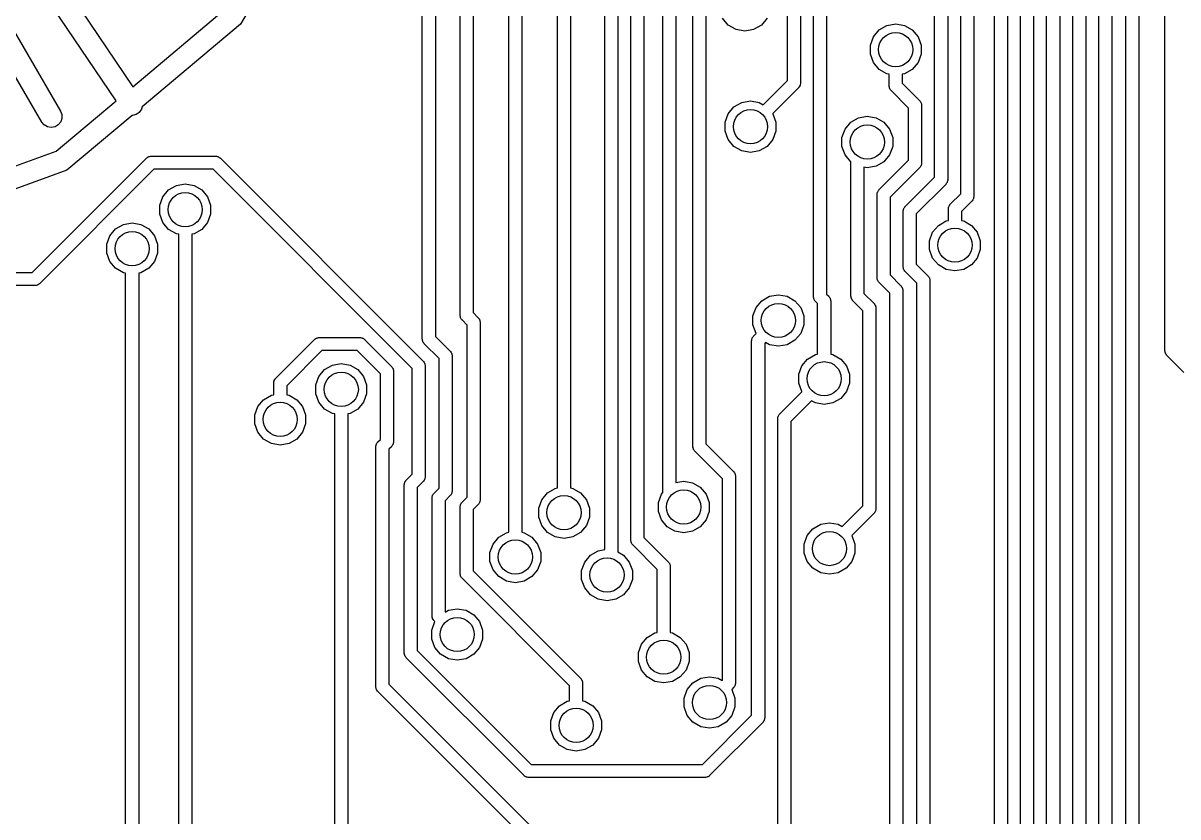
# Model space of a CAD drawing. Extents: x 0 to 100, y -163 to 0.
# Drawn here: x 40.5 to 54, y -76.66 to -67.39 of the extents above; entities that cross this region are included whole.
import ezdxf

# ---------------------------------------------------------------- set-up
doc = ezdxf.new("R2010")
doc.units = 0
doc.header["$MEASUREMENT"] = 0
doc.layers.add('BLACK', color=7, linetype='CONTINUOUS')

msp = doc.modelspace()

# ---------------------------------------------------------------- linework, layer by layer
at = {"layer": 'Black'}
for p, q in [((51.1574, -69.1868), (51.1574, -55.2512)), ((51.3098, -55.2828), (51.3098, -69.2184)), ((51.4625, -69.3824), (51.4625, -55.3777)), ((51.6149, -55.4093), (51.6149, -69.4139)), ((51.8564, -77.4293), (51.8564, -55.4154)), ((52.0088, -55.447), (52.0088, -77.4609)), ((48.3317, -72.3364), (48.3317, -55.883)), ((52.1615, -77.5558), (52.1615, -55.7951)), ((52.3139, -55.8267), (52.3139, -77.5874)), ((48.4841, -55.9146), (48.4841, -72.3048)), ((52.4666, -78.0299), (52.4666, -56.0287)), ((52.619, -56.0603), (52.619, -78.0615)), ((52.7717, -78.4795), (52.7717, -56.1552)), ((52.9241, -56.1868), (52.9241, -78.5111)), ((53.0768, -78.6115), (53.0768, -56.2817)), ((53.2292, -56.3133), (53.2292, -78.6431)), ((53.3918, -79.3025), (53.3918, -56.7147)), ((53.5442, -56.7529), (53.5442, -79.3341)), ((47.9806, -72.8702), (47.9806, -56.9476)), ((48.133, -56.9159), (48.133, -72.7564)), ((46.7488, -72.8192), (46.7488, -57.0106)), ((46.9012, -56.979), (46.9012, -72.8192)), ((47.453, -57.0992), (47.453, -73.566)), ((47.6058, -73.4301), (47.6058, -57.0043)), ((47.7582, -56.9727), (47.7582, -73.3985)), ((47.3006, -73.5393), (47.3006, -57.1308)), ((53.8495, -71.2175), (53.8495, -58.3273)), ((45.6097, -70.8028), (45.6097, -59.3639)), ((45.7621, -59.3323), (45.7621, -70.7712)), ((45.168, -71.0797), (45.168, -59.4954)), ((45.3204, -59.4638), (45.3204, -71.0481)), ((46.1793, -73.3368), (46.1793, -60.4087)), ((46.3317, -60.4087), (46.3317, -73.3368)), ((49.7406, -70.5851), (49.7406, -60.7973)), ((49.893, -60.7657), (49.893, -70.5535)), ((49.4355, -68.0595), (49.4355, -63.8248)), ((49.5879, -63.7932), (49.5879, -68.0911)), ((39.7217, -66.3308), (40.9397, -68.4159)), ((40.7203, -68.5441), (39.5243, -66.4964)), ((40.6753, -66.489), (41.7834, -68.1326)), ((41.5877, -68.2968), (40.4647, -66.631)), ((43.4562, -66.6861), (43.0426, -67.4025)), ((41.7834, -68.1326), (42.848, -67.2393)), ((48.7444, -67.4107), (48.6772, -67.3306)), ((49.1988, -67.3306), (49.1316, -67.4107)), ((43.0426, -67.4025), (41.8921, -68.3679)), ((48.835, -67.463), (48.7444, -67.4107)), ((48.938, -67.4811), (48.835, -67.463)), ((49.041, -67.463), (48.938, -67.4811)), ((49.1316, -67.4107), (49.041, -67.463)), ((50.4413, -67.5479), (50.5085, -67.4678)), ((50.5085, -67.4678), (50.5991, -67.4155)), ((50.5991, -67.4155), (50.7021, -67.3973)), ((50.7021, -67.3973), (50.8051, -67.4155)), ((50.8051, -67.4155), (50.8956, -67.4678)), ((50.8956, -67.4678), (50.9629, -67.5479)), ((50.4055, -67.6462), (50.4413, -67.5479)), ((50.9629, -67.5479), (50.9986, -67.6462)), ((50.4055, -67.7508), (50.4055, -67.6462)), ((50.4413, -67.849), (50.4055, -67.7508)), ((50.9986, -67.7508), (50.9629, -67.849)), ((50.9986, -67.6462), (50.9986, -67.7508)), ((50.5085, -67.9292), (50.4413, -67.849)), ((50.9629, -67.849), (50.8956, -67.9292)), ((50.5991, -67.9814), (50.5085, -67.9292)), ((50.6259, -67.9862), (50.5991, -67.9814)), ((50.6259, -68.1227), (50.6259, -67.9862)), ((50.8051, -67.9814), (50.7783, -67.9862)), ((50.7783, -67.9862), (50.7783, -68.0912)), ((50.8956, -67.9292), (50.8051, -67.9814)), ((49.1532, -68.3419), (49.4355, -68.0595)), ((49.5656, -68.145), (49.2641, -68.4465)), ((49.5675, -68.1422), (49.5656, -68.145)), ((49.5701, -68.1401), (49.5675, -68.1422)), ((49.5751, -68.1315), (49.5701, -68.1401)), ((49.5808, -68.1233), (49.5751, -68.1315)), ((49.5816, -68.1201), (49.5808, -68.1233)), ((49.5833, -68.1172), (49.5816, -68.1201)), ((49.585, -68.1074), (49.5833, -68.1172)), ((49.5876, -68.0977), (49.585, -68.1074)), ((49.5879, -68.0911), (49.5873, -68.0944)), ((49.5873, -68.0944), (49.5876, -68.0977)), ((50.6264, -68.126), (50.6259, -68.1227)), ((50.6262, -68.1294), (50.6264, -68.126)), ((50.6287, -68.139), (50.6262, -68.1294)), ((50.6305, -68.1488), (50.6287, -68.139)), ((50.6321, -68.1517), (50.6305, -68.1488)), ((50.633, -68.1549), (50.6321, -68.1517)), ((50.6387, -68.1631), (50.633, -68.1549)), ((50.6437, -68.1717), (50.6387, -68.1631)), ((50.6463, -68.1739), (50.6437, -68.1717)), ((50.6482, -68.1766), (50.6463, -68.1739)), ((50.7783, -68.0912), (50.9824, -68.2953)), ((40.8865, -68.8852), (41.5877, -68.2968)), ((48.9014, -68.3154), (49.0044, -68.2973)), ((49.0044, -68.2973), (49.1074, -68.3154)), ((50.8523, -68.3807), (50.6482, -68.1766)), ((50.9824, -68.2953), (50.9843, -68.298)), ((50.9843, -68.298), (50.9869, -68.3002)), ((50.9869, -68.3002), (50.9918, -68.3088)), ((50.9918, -68.3088), (50.9976, -68.317)), ((40.9397, -68.4159), (40.955, -68.4573)), ((41.8582, -68.4314), (41.8216, -68.456)), ((41.8841, -68.3957), (41.8582, -68.4314)), ((41.8921, -68.3679), (41.8841, -68.3957)), ((48.7436, -68.4478), (48.8108, -68.3677)), ((48.8108, -68.3677), (48.9014, -68.3154)), ((49.1074, -68.3154), (49.1532, -68.3419)), ((50.8523, -68.9914), (50.8523, -68.3807)), ((50.9976, -68.317), (50.9984, -68.3202)), ((50.9984, -68.3202), (51.0001, -68.3231)), ((51.0001, -68.3231), (51.0018, -68.3329)), ((51.0018, -68.3329), (51.0044, -68.3425)), ((51.0044, -68.3425), (51.0041, -68.3459)), ((51.0041, -68.3459), (51.0047, -68.3492)), ((51.0047, -68.3492), (51.0047, -69.023)), ((40.7489, -68.5777), (40.7203, -68.5441)), ((40.7872, -68.5996), (40.7489, -68.5777)), ((40.9121, -68.5769), (40.874, -68.5991)), ((40.9403, -68.5429), (40.9121, -68.5769)), ((40.9552, -68.5014), (40.9403, -68.5429)), ((40.955, -68.4573), (40.9552, -68.5014)), ((41.7749, -68.4663), (41.0135, -69.1052)), ((41.7788, -68.4667), (41.7749, -68.4663)), ((41.8216, -68.456), (41.7788, -68.4667)), ((48.7078, -68.5461), (48.7436, -68.4478)), ((48.7078, -68.6507), (48.7078, -68.5461)), ((49.2641, -68.4465), (49.2652, -68.4478)), ((49.2652, -68.4478), (49.301, -68.5461)), ((49.301, -68.5461), (49.301, -68.6507)), ((50.1094, -68.6273), (50.1766, -68.5472)), ((50.1766, -68.5472), (50.2672, -68.4949)), ((50.2672, -68.4949), (50.3702, -68.4767)), ((50.3702, -68.4767), (50.4732, -68.4949)), ((50.4732, -68.4949), (50.5638, -68.5472)), ((50.5638, -68.5472), (50.631, -68.6273)), ((40.8306, -68.607), (40.7872, -68.5996)), ((40.874, -68.5991), (40.8306, -68.607)), ((48.7436, -68.749), (48.7078, -68.6507)), ((49.301, -68.6507), (49.2652, -68.749)), ((50.0736, -68.7256), (50.1094, -68.6273)), ((50.631, -68.6273), (50.6668, -68.7256)), ((48.8108, -68.8291), (48.7436, -68.749)), ((48.9014, -68.8814), (48.8108, -68.8291)), ((49.198, -68.8291), (49.1074, -68.8814)), ((49.2652, -68.749), (49.198, -68.8291)), ((50.0736, -68.8302), (50.0736, -68.7256)), ((50.1094, -68.9285), (50.0736, -68.8302)), ((50.6668, -68.8302), (50.631, -68.9285)), ((50.6668, -68.7256), (50.6668, -68.8302)), ((39.8958, -69.2458), (40.8865, -68.8852)), ((40.6059, -70.3028), (41.9423, -68.9664)), ((41.9423, -68.9664), (41.9451, -68.9645)), ((41.9451, -68.9645), (41.9472, -68.9619)), ((41.9472, -68.9619), (41.9558, -68.957)), ((41.9558, -68.957), (41.964, -68.9512)), ((41.964, -68.9512), (41.9672, -68.9504)), ((41.9672, -68.9504), (41.9701, -68.9487)), ((41.9701, -68.9487), (41.9799, -68.947)), ((41.9799, -68.947), (41.9896, -68.9444)), ((41.9896, -68.9444), (41.9929, -68.9447)), ((41.9929, -68.9447), (41.9962, -68.9441)), ((41.9962, -68.9441), (42.7533, -68.9441)), ((42.7533, -68.9441), (42.7566, -68.9447)), ((42.7566, -68.9447), (42.7599, -68.9444)), ((42.7599, -68.9444), (42.7696, -68.947)), ((42.7696, -68.947), (42.7794, -68.9487)), ((42.7794, -68.9487), (42.7823, -68.9504)), ((42.7823, -68.9504), (42.7855, -68.9512)), ((42.7855, -68.9512), (42.7937, -68.957)), ((42.7937, -68.957), (42.8023, -68.9619)), ((42.8023, -68.9619), (42.8044, -68.9645)), ((42.8044, -68.9645), (42.8072, -68.9664)), ((42.8072, -68.9664), (45.179, -71.3382)), ((49.0044, -68.8995), (48.9014, -68.8814)), ((49.1074, -68.8814), (49.0044, -68.8995)), ((50.1766, -69.0086), (50.1094, -68.9285)), ((50.631, -68.9285), (50.5638, -69.0086)), ((41.0135, -69.1052), (39.9355, -69.4975)), ((42.0278, -69.0965), (40.6914, -70.4329)), ((42.7217, -69.0965), (42.0278, -69.0965)), ((45.0489, -71.4237), (42.7217, -69.0965)), ((50.1788, -69.0098), (50.1766, -69.0086)), ((50.1788, -70.5786), (50.1788, -69.0098)), ((50.3702, -69.079), (50.3312, -69.0722)), ((50.3312, -69.0722), (50.3312, -70.547)), ((50.4732, -69.0609), (50.3702, -69.079)), ((50.5638, -69.0086), (50.4732, -69.0609)), ((50.5063, -69.3374), (50.8523, -68.9914)), ((50.9824, -69.0769), (50.6364, -69.4229)), ((50.9843, -69.0741), (50.9824, -69.0769)), ((50.9869, -69.072), (50.9843, -69.0741)), ((50.9918, -69.0634), (50.9869, -69.072)), ((50.9976, -69.0552), (50.9918, -69.0634)), ((50.9984, -69.052), (50.9976, -69.0552)), ((51.0001, -69.0491), (50.9984, -69.052)), ((51.0018, -69.0393), (51.0001, -69.0491)), ((51.0044, -69.0296), (51.0018, -69.0393)), ((51.0047, -69.023), (51.0041, -69.0263)), ((51.0041, -69.0263), (51.0044, -69.0296)), ((50.8114, -69.5328), (51.1574, -69.1868)), ((51.3027, -69.2506), (51.2969, -69.2588)), ((51.3035, -69.2474), (51.3027, -69.2506)), ((51.3052, -69.2445), (51.3035, -69.2474)), ((51.3069, -69.2347), (51.3052, -69.2445)), ((51.3095, -69.225), (51.3069, -69.2347)), ((51.3098, -69.2184), (51.3092, -69.2217)), ((51.3092, -69.2217), (51.3095, -69.225)), ((42.1352, -69.4172), (42.2024, -69.3371)), ((42.2024, -69.3371), (42.293, -69.2848)), ((42.293, -69.2848), (42.396, -69.2667)), ((42.396, -69.2667), (42.499, -69.2848)), ((42.499, -69.2848), (42.5896, -69.3371)), ((42.5896, -69.3371), (42.6568, -69.4172)), ((50.484, -69.3913), (50.4846, -69.388)), ((50.4843, -69.3847), (50.4869, -69.375)), ((50.4846, -69.388), (50.4843, -69.3847)), ((50.4869, -69.375), (50.4886, -69.3652)), ((50.4886, -69.3652), (50.4903, -69.3623)), ((50.4903, -69.3623), (50.4911, -69.3591)), ((50.4911, -69.3591), (50.4969, -69.3509)), ((50.4969, -69.3509), (50.5018, -69.3423)), ((50.5018, -69.3423), (50.5044, -69.3402)), ((50.5044, -69.3402), (50.5063, -69.3374)), ((51.2875, -69.2723), (50.9415, -69.6183)), ((51.2894, -69.2695), (51.2875, -69.2723)), ((51.292, -69.2674), (51.2894, -69.2695)), ((51.2969, -69.2588), (51.292, -69.2674)), ((51.3403, -69.5046), (51.4625, -69.3824)), ((42.0994, -69.5155), (42.1352, -69.4172)), ((42.0994, -69.6201), (42.0994, -69.5155)), ((42.6568, -69.4172), (42.6926, -69.5155)), ((42.6926, -69.5155), (42.6926, -69.6201)), ((50.484, -70.3621), (50.484, -69.3913)), ((50.6364, -69.4229), (50.6364, -70.3305)), ((51.3251, -69.5262), (51.3309, -69.5181)), ((51.3309, -69.5181), (51.3358, -69.5095)), ((51.3358, -69.5095), (51.3384, -69.5073)), ((51.3384, -69.5073), (51.3403, -69.5046)), ((51.5926, -69.4678), (51.4704, -69.59)), ((51.5945, -69.4651), (51.5926, -69.4678)), ((51.5971, -69.4629), (51.5945, -69.4651)), ((51.602, -69.4543), (51.5971, -69.4629)), ((51.6078, -69.4462), (51.602, -69.4543)), ((51.6086, -69.4429), (51.6078, -69.4462)), ((51.6103, -69.44), (51.6086, -69.4429)), ((51.612, -69.4302), (51.6103, -69.44)), ((51.6146, -69.4206), (51.612, -69.4302)), ((51.6149, -69.4139), (51.6143, -69.4172)), ((51.6143, -69.4172), (51.6146, -69.4206)), ((42.1352, -69.7184), (42.0994, -69.6201)), ((42.6926, -69.6201), (42.6568, -69.7184)), ((50.7891, -69.5867), (50.7897, -69.5834)), ((50.7891, -70.2361), (50.7891, -69.5867)), ((50.7894, -69.5801), (50.792, -69.5704)), ((50.7897, -69.5834), (50.7894, -69.5801)), ((50.792, -69.5704), (50.7937, -69.5606)), ((50.7937, -69.5606), (50.7954, -69.5577)), ((50.7954, -69.5577), (50.7962, -69.5545)), ((50.7962, -69.5545), (50.802, -69.5463)), ((50.802, -69.5463), (50.8069, -69.5377)), ((50.8069, -69.5377), (50.8095, -69.5356)), ((50.8095, -69.5356), (50.8114, -69.5328)), ((50.9415, -69.6183), (50.9415, -70.2046)), ((51.318, -69.5584), (51.3186, -69.5551)), ((51.318, -69.695), (51.318, -69.5584)), ((51.3183, -69.5518), (51.3209, -69.5422)), ((51.3186, -69.5551), (51.3183, -69.5518)), ((51.3209, -69.5422), (51.3226, -69.5324)), ((51.3226, -69.5324), (51.3243, -69.5295)), ((51.3243, -69.5295), (51.3251, -69.5262)), ((51.4704, -69.59), (51.4704, -69.695)), ((41.5152, -69.872), (41.5824, -69.7919)), ((41.5824, -69.7919), (41.673, -69.7396)), ((41.673, -69.7396), (41.776, -69.7215)), ((41.776, -69.7215), (41.879, -69.7396)), ((41.879, -69.7396), (41.9696, -69.7919)), ((41.9696, -69.7919), (42.0368, -69.872)), ((42.2024, -69.7985), (42.1352, -69.7184)), ((42.6568, -69.7184), (42.5896, -69.7985)), ((51.1334, -69.8321), (51.2006, -69.752)), ((51.2006, -69.752), (51.2912, -69.6997)), ((51.2912, -69.6997), (51.318, -69.695)), ((51.4704, -69.695), (51.4972, -69.6997)), ((51.4972, -69.6997), (51.5878, -69.752)), ((51.5878, -69.752), (51.655, -69.8321)), ((41.4794, -69.9703), (41.5152, -69.872)), ((42.0368, -69.872), (42.0726, -69.9703)), ((42.293, -69.8508), (42.2024, -69.7985)), ((42.3198, -69.8555), (42.293, -69.8508)), ((42.3198, -78.4876), (42.3198, -69.8555)), ((42.499, -69.8508), (42.4722, -69.8555)), ((42.4722, -69.8555), (42.4722, -78.456)), ((42.5896, -69.7985), (42.499, -69.8508)), ((51.0976, -69.9304), (51.1334, -69.8321)), ((51.0976, -70.035), (51.0976, -69.9304)), ((51.655, -69.8321), (51.6908, -69.9304)), ((51.6908, -69.9304), (51.6908, -70.035)), ((41.4794, -70.0749), (41.4794, -69.9703)), ((42.0726, -69.9703), (42.0726, -70.0749)), ((51.1334, -70.1333), (51.0976, -70.035)), ((51.6908, -70.035), (51.655, -70.1333)), ((41.5152, -70.1732), (41.4794, -70.0749)), ((41.5824, -70.2533), (41.5152, -70.1732)), ((42.0368, -70.1732), (41.9696, -70.2533)), ((42.0726, -70.0749), (42.0368, -70.1732)), ((51.2006, -70.2134), (51.1334, -70.1333)), ((51.655, -70.1333), (51.5878, -70.2134)), ((32.9031, -70.3028), (40.6059, -70.3028)), ((41.673, -70.3056), (41.5824, -70.2533)), ((41.6998, -70.3103), (41.673, -70.3056)), ((41.6998, -78.7282), (41.6998, -70.3103)), ((41.879, -70.3056), (41.8522, -70.3103)), ((41.8522, -70.3103), (41.8522, -78.6966)), ((41.9696, -70.2533), (41.879, -70.3056)), ((50.6364, -70.3305), (50.762, -70.4561)), ((50.7897, -70.2394), (50.7891, -70.2361)), ((50.7894, -70.2428), (50.7897, -70.2394)), ((50.792, -70.2524), (50.7894, -70.2428)), ((50.7937, -70.2622), (50.792, -70.2524)), ((50.7954, -70.2651), (50.7937, -70.2622)), ((50.7962, -70.2683), (50.7954, -70.2651)), ((50.802, -70.2765), (50.7962, -70.2683)), ((50.8069, -70.2851), (50.802, -70.2765)), ((50.8095, -70.2873), (50.8069, -70.2851)), ((50.8114, -70.29), (50.8095, -70.2873)), ((50.9498, -70.4284), (50.8114, -70.29)), ((50.9415, -70.2046), (51.0799, -70.343)), ((51.2912, -70.2657), (51.2006, -70.2134)), ((51.3942, -70.2839), (51.2912, -70.2657)), ((51.4972, -70.2657), (51.3942, -70.2839)), ((51.5878, -70.2134), (51.4972, -70.2657)), ((40.6375, -70.4552), (32.9031, -70.4552)), ((40.6408, -70.4546), (40.6375, -70.4552)), ((40.6441, -70.4549), (40.6408, -70.4546)), ((40.6538, -70.4523), (40.6441, -70.4549)), ((40.6636, -70.4506), (40.6538, -70.4523)), ((40.6665, -70.4489), (40.6636, -70.4506)), ((40.6697, -70.4481), (40.6665, -70.4489)), ((40.6779, -70.4423), (40.6697, -70.4481)), ((40.6865, -70.4374), (40.6779, -70.4423)), ((40.6886, -70.4348), (40.6865, -70.4374)), ((40.6914, -70.4329), (40.6886, -70.4348)), ((50.4846, -70.3654), (50.484, -70.3621)), ((50.4843, -70.3688), (50.4846, -70.3654)), ((50.4869, -70.3784), (50.4843, -70.3688)), ((50.4886, -70.3882), (50.4869, -70.3784)), ((50.4903, -70.3911), (50.4886, -70.3882)), ((50.4911, -70.3943), (50.4903, -70.3911)), ((50.4969, -70.4025), (50.4911, -70.3943)), ((50.5018, -70.4111), (50.4969, -70.4025)), ((50.5044, -70.4132), (50.5018, -70.4111)), ((50.5063, -70.416), (50.5044, -70.4132)), ((50.6319, -70.5416), (50.5063, -70.416)), ((50.762, -70.4561), (50.7639, -70.4589)), ((50.7639, -70.4589), (50.7665, -70.461)), ((50.7665, -70.461), (50.7714, -70.4697)), ((50.7714, -70.4697), (50.7772, -70.4778)), ((50.9498, -77.9043), (50.9498, -70.4284)), ((51.0799, -70.343), (51.0818, -70.3457)), ((51.0818, -70.3457), (51.0844, -70.3479)), ((51.0844, -70.3479), (51.0893, -70.3565)), ((51.0893, -70.3565), (51.0951, -70.3646)), ((51.0951, -70.3646), (51.0959, -70.3679)), ((51.0959, -70.3679), (51.0976, -70.3708)), ((51.0976, -70.3708), (51.0993, -70.3806)), ((51.0993, -70.3806), (51.1019, -70.3902)), ((51.1019, -70.3902), (51.1016, -70.3935)), ((51.1016, -70.3935), (51.1022, -70.3968)), ((51.1022, -70.3968), (51.1022, -77.9359)), ((49.1366, -70.6316), (49.2272, -70.5793)), ((49.2272, -70.5793), (49.3302, -70.5612)), ((49.3302, -70.5612), (49.4332, -70.5793)), ((49.4332, -70.5793), (49.5238, -70.6316)), ((49.7412, -70.5884), (49.7406, -70.5851)), ((49.7409, -70.5917), (49.7412, -70.5884)), ((49.7435, -70.6014), (49.7409, -70.5917)), ((49.7452, -70.6112), (49.7435, -70.6014)), ((49.893, -70.5535), (49.9194, -70.5799)), ((49.9194, -70.5799), (49.9213, -70.5827)), ((49.9213, -70.5827), (49.9239, -70.5848)), ((49.9239, -70.5848), (49.9288, -70.5934)), ((49.9288, -70.5934), (49.9346, -70.6016)), ((49.9346, -70.6016), (49.9354, -70.6048)), ((49.9354, -70.6048), (49.9371, -70.6077)), ((50.1794, -70.5819), (50.1788, -70.5786)), ((50.1791, -70.5852), (50.1794, -70.5819)), ((50.1817, -70.5949), (50.1791, -70.5852)), ((50.1834, -70.6047), (50.1817, -70.5949)), ((50.1851, -70.6076), (50.1834, -70.6047)), ((50.3312, -70.547), (50.4484, -70.6642)), ((50.6319, -77.0832), (50.6319, -70.5416)), ((50.7772, -70.4778), (50.778, -70.481)), ((50.778, -70.481), (50.7797, -70.4839)), ((50.7797, -70.4839), (50.7814, -70.4938)), ((50.7814, -70.4938), (50.784, -70.5034)), ((50.784, -70.5034), (50.7837, -70.5067)), ((50.7837, -70.5067), (50.7843, -70.51)), ((50.7843, -70.51), (50.7843, -77.1148)), ((49.0336, -70.81), (49.0694, -70.7117)), ((49.0694, -70.7117), (49.1366, -70.6316)), ((49.5238, -70.6316), (49.591, -70.7117)), ((49.591, -70.7117), (49.6268, -70.81)), ((49.7469, -70.6141), (49.7452, -70.6112)), ((49.7477, -70.6173), (49.7469, -70.6141)), ((49.7535, -70.6255), (49.7477, -70.6173)), ((49.7584, -70.6341), (49.7535, -70.6255)), ((49.761, -70.6362), (49.7584, -70.6341)), ((49.7629, -70.639), (49.761, -70.6362)), ((49.7893, -70.6654), (49.7629, -70.639)), ((49.7893, -71.2558), (49.7893, -70.6654)), ((49.9371, -70.6077), (49.9388, -70.6175)), ((49.9388, -70.6175), (49.9414, -70.6272)), ((49.9414, -70.6272), (49.9411, -70.6305)), ((49.9411, -70.6305), (49.9417, -70.6338)), ((49.9417, -70.6338), (49.9417, -71.2558)), ((50.1859, -70.6108), (50.1851, -70.6076)), ((50.1917, -70.619), (50.1859, -70.6108)), ((50.1966, -70.6276), (50.1917, -70.619)), ((50.1992, -70.6297), (50.1966, -70.6276)), ((50.2011, -70.6325), (50.1992, -70.6297)), ((50.3183, -70.7497), (50.2011, -70.6325)), ((50.4484, -70.6642), (50.4503, -70.667)), ((50.4503, -70.667), (50.4529, -70.6691)), ((50.4529, -70.6691), (50.4579, -70.6777)), ((50.4579, -70.6777), (50.4636, -70.6859)), ((50.4636, -70.6859), (50.4644, -70.6891)), ((50.4644, -70.6891), (50.4661, -70.692)), ((50.4661, -70.692), (50.4678, -70.7018)), ((50.4678, -70.7018), (50.4704, -70.7115)), ((50.4704, -70.7115), (50.4701, -70.7148)), ((50.4701, -70.7148), (50.4707, -70.7181)), ((50.4707, -70.7181), (50.4707, -73.0604)), ((45.6103, -70.8061), (45.6097, -70.8028)), ((45.61, -70.8094), (45.6103, -70.8061)), ((45.6126, -70.8191), (45.61, -70.8094)), ((45.6143, -70.8289), (45.6126, -70.8191)), ((45.616, -70.8318), (45.6143, -70.8289)), ((45.6168, -70.835), (45.616, -70.8318)), ((45.6226, -70.8432), (45.6168, -70.835)), ((45.6275, -70.8518), (45.6226, -70.8432)), ((45.6301, -70.8539), (45.6275, -70.8518)), ((45.632, -70.8567), (45.6301, -70.8539)), ((45.6923, -70.917), (45.632, -70.8567)), ((45.7621, -70.7712), (45.8224, -70.8315)), ((45.8224, -70.8315), (45.8243, -70.8343)), ((45.8243, -70.8343), (45.8269, -70.8364)), ((45.8269, -70.8364), (45.8318, -70.845)), ((45.8318, -70.845), (45.8376, -70.8532)), ((45.8376, -70.8532), (45.8384, -70.8564)), ((45.8384, -70.8564), (45.8401, -70.8593)), ((45.8401, -70.8593), (45.8418, -70.8691)), ((45.8418, -70.8691), (45.8444, -70.8788)), ((49.0336, -70.9146), (49.0336, -70.81)), ((49.6268, -70.81), (49.6268, -70.9146)), ((50.3183, -73.0288), (50.3183, -70.7497)), ((45.6923, -72.9255), (45.6923, -70.917)), ((45.8444, -70.8788), (45.8441, -70.8821)), ((45.8441, -70.8821), (45.8447, -70.8854)), ((45.8447, -70.8854), (45.8447, -72.9571)), ((49.0694, -71.0129), (49.0336, -70.9146)), ((49.6268, -70.9146), (49.591, -71.0129)), ((43.4527, -71.5404), (43.9088, -71.0843)), ((43.9088, -71.0843), (43.9115, -71.0824)), ((43.9115, -71.0824), (43.9137, -71.0798)), ((43.9137, -71.0798), (43.9223, -71.0748)), ((43.9223, -71.0748), (43.9304, -71.0691)), ((43.9304, -71.0691), (43.9337, -71.0683)), ((43.9337, -71.0683), (43.9366, -71.0666)), ((43.9366, -71.0666), (43.9464, -71.0649)), ((43.9464, -71.0649), (43.956, -71.0623)), ((43.956, -71.0623), (43.9593, -71.0626)), ((43.9593, -71.0626), (43.9626, -71.062)), ((43.9626, -71.062), (44.4396, -71.062)), ((44.4396, -71.062), (44.4429, -71.0626)), ((44.4429, -71.0626), (44.4462, -71.0623)), ((44.4462, -71.0623), (44.4559, -71.0649)), ((44.4559, -71.0649), (44.4657, -71.0666)), ((44.4657, -71.0666), (44.4686, -71.0683)), ((44.4686, -71.0683), (44.4718, -71.0691)), ((44.4718, -71.0691), (44.48, -71.0749)), ((44.48, -71.0749), (44.4886, -71.0798)), ((44.4886, -71.0798), (44.4907, -71.0824)), ((44.4907, -71.0824), (44.4935, -71.0843)), ((44.4935, -71.0843), (44.8076, -71.3984)), ((45.1686, -71.083), (45.168, -71.0797)), ((45.1683, -71.0863), (45.1686, -71.083)), ((45.1709, -71.096), (45.1683, -71.0863)), ((45.1726, -71.1058), (45.1709, -71.096)), ((45.1743, -71.1087), (45.1726, -71.1058)), ((45.1751, -71.1119), (45.1743, -71.1087)), ((45.1809, -71.1201), (45.1751, -71.1119)), ((45.1858, -71.1287), (45.1809, -71.1201)), ((45.1884, -71.1308), (45.1858, -71.1287)), ((45.1903, -71.1336), (45.1884, -71.1308)), ((45.3637, -71.307), (45.1903, -71.1336)), ((45.3204, -71.0481), (45.4938, -71.2215)), ((49.0178, -71.0985), (49.0184, -71.0952)), ((49.0178, -75.4731), (49.0178, -71.0985)), ((49.0181, -71.0919), (49.0207, -71.0822)), ((49.0184, -71.0952), (49.0181, -71.0919)), ((49.0207, -71.0822), (49.0224, -71.0724)), ((49.0224, -71.0724), (49.0241, -71.0695)), ((49.0241, -71.0695), (49.0249, -71.0663)), ((49.0249, -71.0663), (49.0307, -71.0581)), ((49.0307, -71.0581), (49.0356, -71.0495)), ((49.0356, -71.0495), (49.0382, -71.0474)), ((49.0382, -71.0474), (49.0401, -71.0446)), ((49.0401, -71.0446), (49.0705, -71.0142)), ((49.0705, -71.0142), (49.0694, -71.0129)), ((49.1814, -71.1188), (49.1702, -71.1301)), ((49.1702, -71.1301), (49.1702, -75.5047)), ((49.2272, -71.1453), (49.1814, -71.1188)), ((49.3302, -71.1634), (49.2272, -71.1453)), ((49.4332, -71.1453), (49.3302, -71.1634)), ((49.5238, -71.093), (49.4332, -71.1453)), ((49.591, -71.0129), (49.5238, -71.093)), ((43.9942, -71.2144), (43.5828, -71.6258)), ((44.408, -71.2144), (43.9942, -71.2144)), ((44.6775, -71.4839), (44.408, -71.2144)), ((45.4938, -71.2215), (45.4957, -71.2243)), ((45.4957, -71.2243), (45.4983, -71.2264)), ((45.4983, -71.2264), (45.5033, -71.235)), ((45.5033, -71.235), (45.509, -71.2432)), ((45.509, -71.2432), (45.5098, -71.2464)), ((45.5098, -71.2464), (45.5115, -71.2493)), ((45.5115, -71.2493), (45.5132, -71.2591)), ((45.5132, -71.2591), (45.5158, -71.2688)), ((45.5158, -71.2688), (45.5155, -71.2721)), ((45.5155, -71.2721), (45.5161, -71.2754)), ((45.5161, -71.2754), (45.5161, -72.8541)), ((49.6719, -71.3128), (49.7625, -71.2605)), ((49.7625, -71.2605), (49.7893, -71.2558)), ((49.9417, -71.2558), (49.9685, -71.2605)), ((49.9685, -71.2605), (50.0591, -71.3128)), ((53.8501, -71.2208), (53.8495, -71.2175)), ((53.8498, -71.2241), (53.8501, -71.2208)), ((53.8524, -71.2338), (53.8498, -71.2241)), ((53.8541, -71.2436), (53.8524, -71.2338)), ((53.8558, -71.2465), (53.8541, -71.2436)), ((53.8566, -71.2497), (53.8558, -71.2465)), ((53.8624, -71.2579), (53.8566, -71.2497)), ((53.8673, -71.2665), (53.8624, -71.2579)), ((53.8699, -71.2686), (53.8673, -71.2665)), ((53.8718, -71.2714), (53.8699, -71.2686)), ((54.0707, -71.4703), (53.8718, -71.2714)), ((44.0263, -71.4364), (44.1169, -71.3841)), ((44.1169, -71.3841), (44.2199, -71.366)), ((44.2199, -71.366), (44.3229, -71.3841)), ((44.3229, -71.3841), (44.4135, -71.4364)), ((44.8076, -71.3984), (44.8095, -71.4012)), ((44.8095, -71.4012), (44.8121, -71.4033)), ((44.8121, -71.4033), (44.817, -71.4119)), ((44.817, -71.4119), (44.8228, -71.4201)), ((45.179, -71.3382), (45.1809, -71.341)), ((45.1809, -71.341), (45.1835, -71.3431)), ((45.1835, -71.3431), (45.1884, -71.3517)), ((45.1884, -71.3517), (45.1942, -71.3599)), ((45.1942, -71.3599), (45.195, -71.3631)), ((45.195, -71.3631), (45.1967, -71.366)), ((45.1967, -71.366), (45.1984, -71.3758)), ((45.1984, -71.3758), (45.201, -71.3855)), ((45.201, -71.3855), (45.2007, -71.3888)), ((45.2007, -71.3888), (45.2013, -71.3921)), ((45.2013, -71.3921), (45.2013, -72.6895)), ((45.3637, -72.8225), (45.3637, -71.307)), ((49.5689, -71.4912), (49.6047, -71.3929)), ((49.6047, -71.3929), (49.6719, -71.3128)), ((50.0591, -71.3128), (50.1263, -71.3929)), ((50.1263, -71.3929), (50.1621, -71.4912)), ((43.4433, -71.5539), (43.4482, -71.5453)), ((43.4482, -71.5453), (43.4508, -71.5431)), ((43.4508, -71.5431), (43.4527, -71.5404)), ((43.9233, -71.6148), (43.9591, -71.5165)), ((43.9591, -71.5165), (44.0263, -71.4364)), ((44.4135, -71.4364), (44.4807, -71.5165)), ((44.4807, -71.5165), (44.5165, -71.6148)), ((44.6775, -72.2512), (44.6775, -71.4839)), ((44.8228, -71.4201), (44.8236, -71.4233)), ((44.8236, -71.4233), (44.8253, -71.4262)), ((44.8253, -71.4262), (44.827, -71.436)), ((44.827, -71.436), (44.8296, -71.4457)), ((44.8296, -71.4457), (44.8293, -71.449)), ((44.8293, -71.449), (44.8299, -71.4523)), ((44.8299, -71.4523), (44.8299, -72.2828)), ((45.0489, -72.6579), (45.0489, -71.4237)), ((49.5689, -71.5958), (49.5689, -71.4912)), ((50.1621, -71.4912), (50.1621, -71.5958)), ((43.4304, -71.5942), (43.431, -71.5909)), ((43.4304, -71.7308), (43.4304, -71.5942)), ((43.4307, -71.5876), (43.4333, -71.578)), ((43.431, -71.5909), (43.4307, -71.5876)), ((43.4333, -71.578), (43.435, -71.5682)), ((43.435, -71.5682), (43.4367, -71.5653)), ((43.4367, -71.5653), (43.4375, -71.562)), ((43.4375, -71.562), (43.4433, -71.5539)), ((43.5828, -71.6258), (43.5828, -71.7308)), ((43.9233, -71.7194), (43.9233, -71.6148)), ((44.5165, -71.6148), (44.5165, -71.7194)), ((49.6047, -71.6941), (49.5689, -71.5958)), ((50.1621, -71.5958), (50.1263, -71.6941)), ((43.2458, -71.8679), (43.313, -71.7878)), ((43.313, -71.7878), (43.4036, -71.7355)), ((43.4036, -71.7355), (43.4304, -71.7308)), ((43.5828, -71.7308), (43.6096, -71.7355)), ((43.6096, -71.7355), (43.7002, -71.7878)), ((43.7002, -71.7878), (43.7674, -71.8679)), ((43.9591, -71.8177), (43.9233, -71.7194)), ((44.0263, -71.8978), (43.9591, -71.8177)), ((44.4807, -71.8177), (44.4135, -71.8978)), ((44.5165, -71.7194), (44.4807, -71.8177)), ((49.3452, -71.956), (49.6058, -71.6954)), ((49.7167, -71.8), (49.4753, -72.0415)), ((49.6058, -71.6954), (49.6047, -71.6941)), ((49.7625, -71.8265), (49.7167, -71.8)), ((50.0591, -71.7742), (49.9685, -71.8265)), ((50.1263, -71.6941), (50.0591, -71.7742)), ((43.21, -71.9662), (43.2458, -71.8679)), ((43.7674, -71.8679), (43.8032, -71.9662)), ((44.1169, -71.9501), (44.0263, -71.8978)), ((44.1437, -71.9548), (44.1169, -71.9501)), ((44.1437, -79.0359), (44.1437, -71.9548)), ((44.3229, -71.9501), (44.2961, -71.9548)), ((44.2961, -71.9548), (44.2961, -79.0043)), ((44.4135, -71.8978), (44.3229, -71.9501)), ((49.8655, -71.8446), (49.7625, -71.8265)), ((49.9685, -71.8265), (49.8655, -71.8446)), ((43.21, -72.0708), (43.21, -71.9662)), ((43.2458, -72.1691), (43.21, -72.0708)), ((43.8032, -72.0708), (43.7674, -72.1691)), ((43.8032, -71.9662), (43.8032, -72.0708)), ((49.3229, -72.0099), (49.3235, -72.0066)), ((49.3229, -77.0836), (49.3229, -72.0099)), ((49.3232, -72.0033), (49.3258, -71.9936)), ((49.3235, -72.0066), (49.3232, -72.0033)), ((49.3258, -71.9936), (49.3275, -71.9838)), ((49.3275, -71.9838), (49.3292, -71.9809)), ((49.3292, -71.9809), (49.33, -71.9777)), ((49.33, -71.9777), (49.3358, -71.9695)), ((49.3358, -71.9695), (49.3407, -71.9609)), ((49.3407, -71.9609), (49.3433, -71.9588)), ((49.3433, -71.9588), (49.3452, -71.956)), ((49.4753, -72.0415), (49.4753, -77.1152)), ((43.313, -72.2492), (43.2458, -72.1691)), ((43.7674, -72.1691), (43.7002, -72.2492)), ((43.4036, -72.3015), (43.313, -72.2492)), ((43.5066, -72.3196), (43.4036, -72.3015)), ((43.6096, -72.3015), (43.5066, -72.3196)), ((43.7002, -72.2492), (43.6096, -72.3015)), ((44.6248, -72.3355), (44.6254, -72.3322)), ((44.6248, -75.1425), (44.6248, -72.3355)), ((44.6251, -72.3289), (44.6277, -72.3192)), ((44.6254, -72.3322), (44.6251, -72.3289)), ((44.6277, -72.3192), (44.6294, -72.3094)), ((44.6294, -72.3094), (44.6311, -72.3065)), ((44.6311, -72.3065), (44.6319, -72.3033)), ((44.6319, -72.3033), (44.6377, -72.2951)), ((44.6377, -72.2951), (44.6426, -72.2865)), ((44.6426, -72.2865), (44.6452, -72.2844)), ((44.6452, -72.2844), (44.6471, -72.2816)), ((44.6471, -72.2816), (44.6775, -72.2512)), ((44.8076, -72.3367), (44.7772, -72.3671)), ((44.8095, -72.3339), (44.8076, -72.3367)), ((44.8121, -72.3318), (44.8095, -72.3339)), ((44.817, -72.3232), (44.8121, -72.3318)), ((44.8228, -72.315), (44.817, -72.3232)), ((44.8236, -72.3118), (44.8228, -72.315)), ((44.8253, -72.3089), (44.8236, -72.3118)), ((44.827, -72.2991), (44.8253, -72.3089)), ((44.8296, -72.2894), (44.827, -72.2991)), ((44.8299, -72.2828), (44.8293, -72.2861)), ((44.8293, -72.2861), (44.8296, -72.2894)), ((48.3323, -72.3397), (48.3317, -72.3364)), ((48.332, -72.343), (48.3323, -72.3397)), ((48.3346, -72.3527), (48.332, -72.343)), ((48.3363, -72.3625), (48.3346, -72.3527)), ((48.4841, -72.3048), (48.8069, -72.6276)), ((44.7772, -72.3671), (44.7772, -75.1109)), ((48.338, -72.3654), (48.3363, -72.3625)), ((48.3388, -72.3686), (48.338, -72.3654)), ((48.3446, -72.3768), (48.3388, -72.3686)), ((48.3495, -72.3854), (48.3446, -72.3768)), ((48.3521, -72.3875), (48.3495, -72.3854)), ((48.354, -72.3903), (48.3521, -72.3875)), ((48.6768, -72.7131), (48.354, -72.3903)), ((48.8069, -72.6276), (48.8088, -72.6304)), ((48.8088, -72.6304), (48.8114, -72.6325)), ((44.9574, -72.7747), (44.96, -72.765)), ((44.96, -72.765), (44.9617, -72.7552)), ((44.9617, -72.7552), (44.9634, -72.7523)), ((44.9634, -72.7523), (44.9642, -72.7491)), ((44.9642, -72.7491), (44.97, -72.7409)), ((44.97, -72.7409), (44.9749, -72.7323)), ((44.9749, -72.7323), (44.9775, -72.7302)), ((44.9775, -72.7302), (44.9794, -72.7274)), ((44.9794, -72.7274), (45.0489, -72.6579)), ((45.179, -72.7434), (45.1095, -72.8129)), ((45.1809, -72.7406), (45.179, -72.7434)), ((45.1835, -72.7385), (45.1809, -72.7406)), ((45.1884, -72.7299), (45.1835, -72.7385)), ((45.1942, -72.7217), (45.1884, -72.7299)), ((45.195, -72.7185), (45.1942, -72.7217)), ((45.1967, -72.7156), (45.195, -72.7185)), ((45.1984, -72.7058), (45.1967, -72.7156)), ((45.201, -72.6961), (45.1984, -72.7058)), ((45.2013, -72.6895), (45.2007, -72.6928)), ((45.2007, -72.6928), (45.201, -72.6961)), ((48.133, -72.7564), (48.224, -72.7404)), ((48.224, -72.7404), (48.327, -72.7585)), ((48.327, -72.7585), (48.4176, -72.8108)), ((48.6768, -75.0659), (48.6768, -72.7131)), ((48.8114, -72.6325), (48.8163, -72.6411)), ((48.8163, -72.6411), (48.8221, -72.6493)), ((48.8221, -72.6493), (48.8229, -72.6525)), ((48.8229, -72.6525), (48.8246, -72.6554)), ((48.8246, -72.6554), (48.8263, -72.6652)), ((48.8263, -72.6652), (48.8289, -72.6749)), ((48.8289, -72.6749), (48.8286, -72.6782)), ((48.8286, -72.6782), (48.8292, -72.6815)), ((48.8292, -72.6815), (48.8292, -75.0975)), ((44.9571, -72.7813), (44.9577, -72.778)), ((44.9571, -74.7484), (44.9571, -72.7813)), ((44.9577, -72.778), (44.9574, -72.7747)), ((45.1095, -72.8129), (45.1095, -74.7168)), ((45.2887, -72.904), (45.2945, -72.8958)), ((45.2945, -72.8958), (45.2994, -72.8872)), ((45.2994, -72.8872), (45.302, -72.8851)), ((45.302, -72.8851), (45.3039, -72.8823)), ((45.3039, -72.8823), (45.3637, -72.8225)), ((45.5033, -72.8945), (45.4983, -72.9031)), ((45.509, -72.8863), (45.5033, -72.8945)), ((45.5098, -72.8831), (45.509, -72.8863)), ((45.5115, -72.8802), (45.5098, -72.8831)), ((45.5132, -72.8704), (45.5115, -72.8802)), ((45.5158, -72.8607), (45.5132, -72.8704)), ((45.5161, -72.8541), (45.5155, -72.8574)), ((45.5155, -72.8574), (45.5158, -72.8607)), ((46.5642, -72.9563), (46.6314, -72.8762)), ((46.6314, -72.8762), (46.722, -72.8239)), ((46.722, -72.8239), (46.7488, -72.8192)), ((46.9012, -72.8192), (46.928, -72.8239)), ((46.928, -72.8239), (47.0186, -72.8762)), ((47.0186, -72.8762), (47.0858, -72.9563)), ((47.9274, -72.9892), (47.9632, -72.8909)), ((47.9632, -72.8909), (47.9806, -72.8702)), ((48.4176, -72.8108), (48.4848, -72.8909)), ((48.4848, -72.8909), (48.5206, -72.9892)), ((45.2816, -72.9362), (45.2822, -72.9329)), ((45.2816, -74.3134), (45.2816, -72.9362)), ((45.2819, -72.9296), (45.2845, -72.9199)), ((45.2822, -72.9329), (45.2819, -72.9296)), ((45.2845, -72.9199), (45.2862, -72.9101)), ((45.2862, -72.9101), (45.2879, -72.9072)), ((45.2879, -72.9072), (45.2887, -72.904)), ((45.4938, -72.908), (45.434, -72.9678)), ((45.434, -72.9678), (45.434, -74.2708)), ((45.4957, -72.9052), (45.4938, -72.908)), ((45.4983, -72.9031), (45.4957, -72.9052)), ((45.61, -73.0331), (45.6126, -73.0234)), ((45.6103, -73.0364), (45.61, -73.0331)), ((45.6126, -73.0234), (45.6143, -73.0136)), ((45.6143, -73.0136), (45.616, -73.0107)), ((45.616, -73.0107), (45.6168, -73.0075)), ((45.6168, -73.0075), (45.6226, -72.9993)), ((45.6226, -72.9993), (45.6275, -72.9907)), ((45.6275, -72.9907), (45.6301, -72.9886)), ((45.6301, -72.9886), (45.632, -72.9858)), ((45.632, -72.9858), (45.6923, -72.9255)), ((45.8224, -73.011), (45.7621, -73.0713)), ((45.8243, -73.0082), (45.8224, -73.011)), ((45.8269, -73.0061), (45.8243, -73.0082)), ((45.8318, -72.9975), (45.8269, -73.0061)), ((45.8376, -72.9893), (45.8318, -72.9975)), ((45.8384, -72.9861), (45.8376, -72.9893)), ((45.8401, -72.9832), (45.8384, -72.9861)), ((45.8418, -72.9734), (45.8401, -72.9832)), ((45.8444, -72.9637), (45.8418, -72.9734)), ((45.8447, -72.9571), (45.8441, -72.9604)), ((45.8441, -72.9604), (45.8444, -72.9637)), ((46.5284, -73.0546), (46.5642, -72.9563)), ((47.0858, -72.9563), (47.1216, -73.0546)), ((47.9274, -73.0938), (47.9274, -72.9892)), ((48.5206, -72.9892), (48.5206, -73.0938)), ((50.0768, -73.2704), (50.3183, -73.0288)), ((45.6097, -73.0397), (45.6103, -73.0364)), ((45.6097, -73.8197), (45.6097, -73.0397)), ((45.7621, -73.0713), (45.7621, -73.7881)), ((46.5284, -73.1592), (46.5284, -73.0546)), ((46.5642, -73.2575), (46.5284, -73.1592)), ((47.1216, -73.1592), (47.0858, -73.2575)), ((47.1216, -73.0546), (47.1216, -73.1592)), ((47.9632, -73.1921), (47.9274, -73.0938)), ((48.5206, -73.0938), (48.4848, -73.1921)), ((50.4484, -73.1143), (50.1877, -73.375)), ((50.4503, -73.1115), (50.4484, -73.1143)), ((50.4529, -73.1094), (50.4503, -73.1115)), ((50.4579, -73.1008), (50.4529, -73.1094)), ((50.4636, -73.0926), (50.4579, -73.1008)), ((50.4644, -73.0894), (50.4636, -73.0926)), ((50.4661, -73.0865), (50.4644, -73.0894)), ((50.4678, -73.0767), (50.4661, -73.0865)), ((50.4704, -73.067), (50.4678, -73.0767)), ((50.4707, -73.0604), (50.4701, -73.0637)), ((50.4701, -73.0637), (50.4704, -73.067)), ((46.6314, -73.3376), (46.5642, -73.2575)), ((47.0858, -73.2575), (47.0186, -73.3376)), ((48.0304, -73.2722), (47.9632, -73.1921)), ((48.121, -73.3245), (48.0304, -73.2722)), ((48.4176, -73.2722), (48.327, -73.3245)), ((48.4848, -73.1921), (48.4176, -73.2722)), ((49.6672, -73.3763), (49.7344, -73.2962)), ((49.7344, -73.2962), (49.825, -73.2439)), ((49.825, -73.2439), (49.928, -73.2258)), ((49.928, -73.2258), (50.031, -73.2439)), ((50.031, -73.2439), (50.0768, -73.2704)), ((45.9947, -73.4739), (46.0619, -73.3938)), ((46.0619, -73.3938), (46.1525, -73.3415)), ((46.1525, -73.3415), (46.1793, -73.3368)), ((46.3317, -73.3368), (46.3585, -73.3415)), ((46.3585, -73.3415), (46.4491, -73.3938)), ((46.4491, -73.3938), (46.5163, -73.4739)), ((46.722, -73.3899), (46.6314, -73.3376)), ((46.825, -73.408), (46.722, -73.3899)), ((46.928, -73.3899), (46.825, -73.408)), ((47.0186, -73.3376), (46.928, -73.3899)), ((47.6064, -73.4334), (47.6058, -73.4301)), ((47.6061, -73.4367), (47.6064, -73.4334)), ((47.6087, -73.4464), (47.6061, -73.4367)), ((47.7582, -73.3985), (48.0443, -73.6846)), ((48.224, -73.3426), (48.121, -73.3245)), ((48.327, -73.3245), (48.224, -73.3426)), ((49.6314, -73.4746), (49.6672, -73.3763)), ((50.1877, -73.375), (50.1888, -73.3763)), ((50.1888, -73.3763), (50.2246, -73.4746)), ((45.9589, -73.5722), (45.9947, -73.4739)), ((45.9589, -73.6768), (45.9589, -73.5722)), ((46.5163, -73.4739), (46.5521, -73.5722)), ((46.5521, -73.5722), (46.5521, -73.6768)), ((47.1335, -73.6051), (47.2241, -73.5528)), ((47.2241, -73.5528), (47.3006, -73.5393)), ((47.453, -73.566), (47.5207, -73.6051)), ((47.6104, -73.4562), (47.6087, -73.4464)), ((47.6121, -73.4591), (47.6104, -73.4562)), ((47.6129, -73.4623), (47.6121, -73.4591)), ((47.6187, -73.4705), (47.6129, -73.4623)), ((47.6236, -73.4791), (47.6187, -73.4705)), ((47.6262, -73.4812), (47.6236, -73.4791)), ((47.6281, -73.484), (47.6262, -73.4812)), ((47.9142, -73.7701), (47.6281, -73.484)), ((49.6314, -73.5792), (49.6314, -73.4746)), ((50.2246, -73.4746), (50.2246, -73.5792)), ((45.9947, -73.7751), (45.9589, -73.6768)), ((46.5521, -73.6768), (46.5163, -73.7751)), ((47.0305, -73.7835), (47.0663, -73.6852)), ((47.0663, -73.6852), (47.1335, -73.6051)), ((47.5207, -73.6051), (47.5879, -73.6852)), ((47.5879, -73.6852), (47.6237, -73.7835)), ((48.0443, -73.6846), (48.0462, -73.6874)), ((48.0462, -73.6874), (48.0488, -73.6895)), ((48.0488, -73.6895), (48.0538, -73.6981)), ((48.0538, -73.6981), (48.0595, -73.7063)), ((48.0595, -73.7063), (48.0603, -73.7095)), ((48.0603, -73.7095), (48.062, -73.7124)), ((49.6672, -73.6775), (49.6314, -73.5792)), ((49.7344, -73.7576), (49.6672, -73.6775)), ((50.1888, -73.6775), (50.1216, -73.7576)), ((50.2246, -73.5792), (50.1888, -73.6775)), ((45.6103, -73.823), (45.6097, -73.8197)), ((45.61, -73.8263), (45.6103, -73.823)), ((45.6126, -73.836), (45.61, -73.8263)), ((45.6143, -73.8458), (45.6126, -73.836)), ((45.7621, -73.7881), (47.0198, -75.0458)), ((46.0619, -73.8552), (45.9947, -73.7751)), ((46.5163, -73.7751), (46.4491, -73.8552)), ((47.0305, -73.8881), (47.0305, -73.7835)), ((47.6237, -73.7835), (47.6237, -73.8881)), ((47.9142, -74.5077), (47.9142, -73.7701)), ((48.062, -73.7124), (48.0637, -73.7222)), ((48.0637, -73.7222), (48.0663, -73.7319)), ((48.0663, -73.7319), (48.066, -73.7352)), ((48.066, -73.7352), (48.0666, -73.7385)), ((48.0666, -73.7385), (48.0666, -74.5077)), ((49.825, -73.8099), (49.7344, -73.7576)), ((49.928, -73.828), (49.825, -73.8099)), ((50.031, -73.8099), (49.928, -73.828)), ((50.1216, -73.7576), (50.031, -73.8099)), ((45.616, -73.8487), (45.6143, -73.8458)), ((45.6168, -73.8519), (45.616, -73.8487)), ((45.6226, -73.8601), (45.6168, -73.8519)), ((45.6275, -73.8687), (45.6226, -73.8601)), ((45.6301, -73.8708), (45.6275, -73.8687)), ((45.632, -73.8736), (45.6301, -73.8708)), ((46.8897, -75.1313), (45.632, -73.8736)), ((46.1525, -73.9075), (46.0619, -73.8552)), ((46.2555, -73.9256), (46.1525, -73.9075)), ((46.3585, -73.9075), (46.2555, -73.9256)), ((46.4491, -73.8552), (46.3585, -73.9075)), ((47.0663, -73.9864), (47.0305, -73.8881)), ((47.6237, -73.8881), (47.5879, -73.9864)), ((47.1335, -74.0665), (47.0663, -73.9864)), ((47.2241, -74.1188), (47.1335, -74.0665)), ((47.5207, -74.0665), (47.4301, -74.1188)), ((47.5879, -73.9864), (47.5207, -74.0665)), ((45.434, -74.2708), (45.4728, -74.2484)), ((45.4728, -74.2484), (45.5758, -74.2303)), ((45.5758, -74.2303), (45.6788, -74.2484)), ((45.6788, -74.2484), (45.7694, -74.3007)), ((47.3271, -74.1369), (47.2241, -74.1188)), ((47.4301, -74.1188), (47.3271, -74.1369)), ((45.2792, -74.4791), (45.315, -74.3808)), ((45.2822, -74.3167), (45.2816, -74.3134)), ((45.2819, -74.32), (45.2822, -74.3167)), ((45.2845, -74.3297), (45.2819, -74.32)), ((45.2862, -74.3395), (45.2845, -74.3297)), ((45.2879, -74.3424), (45.2862, -74.3395)), ((45.2887, -74.3456), (45.2879, -74.3424)), ((45.2945, -74.3538), (45.2887, -74.3456)), ((45.2994, -74.3624), (45.2945, -74.3538)), ((45.302, -74.3645), (45.2994, -74.3624)), ((45.3039, -74.3673), (45.302, -74.3645)), ((45.3161, -74.3795), (45.3039, -74.3673)), ((45.315, -74.3808), (45.3161, -74.3795)), ((45.7694, -74.3007), (45.8366, -74.3808)), ((45.8366, -74.3808), (45.8724, -74.4791)), ((45.2792, -74.5837), (45.2792, -74.4791)), ((45.8724, -74.4791), (45.8724, -74.5837)), ((47.7968, -74.5647), (47.8874, -74.5124)), ((47.8874, -74.5124), (47.9142, -74.5077)), ((48.0666, -74.5077), (48.0934, -74.5124)), ((48.0934, -74.5124), (48.184, -74.5647)), ((45.315, -74.682), (45.2792, -74.5837)), ((45.8724, -74.5837), (45.8366, -74.682)), ((47.6938, -74.7431), (47.7296, -74.6448)), ((47.7296, -74.6448), (47.7968, -74.5647)), ((48.184, -74.5647), (48.2512, -74.6448)), ((48.2512, -74.6448), (48.287, -74.7431)), ((44.9577, -74.7517), (44.9571, -74.7484)), ((44.9574, -74.755), (44.9577, -74.7517)), ((44.96, -74.7647), (44.9574, -74.755)), ((44.9617, -74.7745), (44.96, -74.7647)), ((44.9634, -74.7774), (44.9617, -74.7745)), ((44.9642, -74.7806), (44.9634, -74.7774)), ((44.97, -74.7888), (44.9642, -74.7806)), ((44.9749, -74.7974), (44.97, -74.7888)), ((45.1095, -74.7168), (46.4421, -76.0494)), ((45.3822, -74.7621), (45.315, -74.682)), ((45.4728, -74.8144), (45.3822, -74.7621)), ((45.7694, -74.7621), (45.6788, -74.8144)), ((45.8366, -74.682), (45.7694, -74.7621)), ((47.6938, -74.8477), (47.6938, -74.7431)), ((48.287, -74.7431), (48.287, -74.8477)), ((44.9775, -74.7995), (44.9749, -74.7974)), ((44.9794, -74.8023), (44.9775, -74.7995)), ((46.3566, -76.1795), (44.9794, -74.8023)), ((45.5758, -74.8325), (45.4728, -74.8144)), ((45.6788, -74.8144), (45.5758, -74.8325)), ((47.7296, -74.946), (47.6938, -74.8477)), ((48.287, -74.8477), (48.2512, -74.946)), ((47.0198, -75.0458), (47.0217, -75.0486)), ((47.0217, -75.0486), (47.0243, -75.0507)), ((47.0243, -75.0507), (47.0292, -75.0593)), ((47.0292, -75.0593), (47.035, -75.0675)), ((47.7968, -75.0261), (47.7296, -74.946)), ((47.8874, -75.0784), (47.7968, -75.0261)), ((48.184, -75.0261), (48.0934, -75.0784)), ((48.2512, -74.946), (48.184, -75.0261)), ((48.3316, -75.0946), (48.4222, -75.0423)), ((48.4222, -75.0423), (48.5252, -75.0242)), ((48.5252, -75.0242), (48.6282, -75.0423)), ((48.6282, -75.0423), (48.674, -75.0688)), ((44.6254, -75.1458), (44.6248, -75.1425)), ((44.6251, -75.1491), (44.6254, -75.1458)), ((44.6277, -75.1588), (44.6251, -75.1491)), ((44.6294, -75.1686), (44.6277, -75.1588)), ((44.6311, -75.1715), (44.6294, -75.1686)), ((44.6319, -75.1747), (44.6311, -75.1715)), ((44.6377, -75.1829), (44.6319, -75.1747)), ((44.6426, -75.1915), (44.6377, -75.1829)), ((44.6452, -75.1936), (44.6426, -75.1915)), ((44.6471, -75.1964), (44.6452, -75.1936)), ((44.7772, -75.1109), (46.4455, -76.7792)), ((46.8897, -75.3055), (46.8897, -75.1313)), ((47.035, -75.0675), (47.0358, -75.0707)), ((47.0358, -75.0707), (47.0375, -75.0736)), ((47.0375, -75.0736), (47.0392, -75.0834)), ((47.0392, -75.0834), (47.0418, -75.0931)), ((47.0418, -75.0931), (47.0415, -75.0964)), ((47.0415, -75.0964), (47.0421, -75.0997)), ((47.0421, -75.0997), (47.0421, -75.3055)), ((47.9904, -75.0965), (47.8874, -75.0784)), ((48.0934, -75.0784), (47.9904, -75.0965)), ((48.2286, -75.273), (48.2644, -75.1747)), ((48.2644, -75.1747), (48.3316, -75.0946)), ((48.674, -75.0688), (48.6768, -75.0659)), ((48.8069, -75.1514), (48.7849, -75.1734)), ((48.7849, -75.1734), (48.786, -75.1747)), ((48.786, -75.1747), (48.8218, -75.273)), ((48.8088, -75.1486), (48.8069, -75.1514)), ((48.8114, -75.1465), (48.8088, -75.1486)), ((48.8163, -75.1379), (48.8114, -75.1465)), ((48.8221, -75.1297), (48.8163, -75.1379)), ((48.8229, -75.1265), (48.8221, -75.1297)), ((48.8246, -75.1236), (48.8229, -75.1265)), ((48.8263, -75.1138), (48.8246, -75.1236)), ((48.8289, -75.1041), (48.8263, -75.1138)), ((48.8292, -75.0975), (48.8286, -75.1008)), ((48.8286, -75.1008), (48.8289, -75.1041)), ((46.3154, -76.8647), (44.6471, -75.1964)), ((46.7723, -75.3625), (46.8629, -75.3102)), ((46.8629, -75.3102), (46.8897, -75.3055)), ((47.0421, -75.3055), (47.0689, -75.3102)), ((47.0689, -75.3102), (47.1595, -75.3625)), ((48.2286, -75.3776), (48.2286, -75.273)), ((48.8218, -75.273), (48.8218, -75.3776)), ((46.6693, -75.5409), (46.7051, -75.4426)), ((46.7051, -75.4426), (46.7723, -75.3625)), ((47.1595, -75.3625), (47.2267, -75.4426)), ((47.2267, -75.4426), (47.2625, -75.5409)), ((48.2644, -75.4759), (48.2286, -75.3776)), ((48.8218, -75.3776), (48.786, -75.4759)), ((46.6693, -75.6455), (46.6693, -75.5409)), ((47.2625, -75.5409), (47.2625, -75.6455)), ((48.3316, -75.556), (48.2644, -75.4759)), ((48.4222, -75.6083), (48.3316, -75.556)), ((48.4415, -76.0494), (49.0178, -75.4731)), ((49.1479, -75.5586), (48.527, -76.1795)), ((48.7188, -75.556), (48.6282, -75.6083)), ((48.786, -75.4759), (48.7188, -75.556)), ((49.1498, -75.5558), (49.1479, -75.5586)), ((49.1524, -75.5537), (49.1498, -75.5558)), ((49.1574, -75.5451), (49.1524, -75.5537)), ((49.1631, -75.5369), (49.1574, -75.5451)), ((49.1639, -75.5337), (49.1631, -75.5369)), ((49.1656, -75.5308), (49.1639, -75.5337)), ((49.1673, -75.521), (49.1656, -75.5308)), ((49.1699, -75.5113), (49.1673, -75.521)), ((49.1702, -75.5047), (49.1696, -75.508)), ((49.1696, -75.508), (49.1699, -75.5113)), ((46.7051, -75.7438), (46.6693, -75.6455)), ((47.2625, -75.6455), (47.2267, -75.7438)), ((48.5252, -75.6264), (48.4222, -75.6083)), ((48.6282, -75.6083), (48.5252, -75.6264)), ((46.7723, -75.8239), (46.7051, -75.7438)), ((46.8629, -75.8762), (46.7723, -75.8239)), ((47.1595, -75.8239), (47.0689, -75.8762)), ((47.2267, -75.7438), (47.1595, -75.8239)), ((46.9659, -75.8943), (46.8629, -75.8762)), ((47.0689, -75.8762), (46.9659, -75.8943)), ((46.4421, -76.0494), (48.4415, -76.0494)), ((46.3594, -76.1814), (46.3566, -76.1795)), ((46.3615, -76.184), (46.3594, -76.1814)), ((46.3701, -76.1889), (46.3615, -76.184)), ((46.3783, -76.1947), (46.3701, -76.1889)), ((46.3815, -76.1955), (46.3783, -76.1947)), ((46.3844, -76.1972), (46.3815, -76.1955)), ((46.3942, -76.1989), (46.3844, -76.1972)), ((46.4039, -76.2015), (46.3942, -76.1989)), ((46.4072, -76.2012), (46.4039, -76.2015)), ((46.4105, -76.2018), (46.4072, -76.2012)), ((48.4731, -76.2018), (46.4105, -76.2018)), ((48.4764, -76.2012), (48.4731, -76.2018)), ((48.4797, -76.2015), (48.4764, -76.2012)), ((48.4894, -76.1989), (48.4797, -76.2015)), ((48.4992, -76.1972), (48.4894, -76.1989)), ((48.5021, -76.1955), (48.4992, -76.1972)), ((48.5053, -76.1947), (48.5021, -76.1955)), ((48.5135, -76.1889), (48.5053, -76.1947)), ((48.5221, -76.184), (48.5135, -76.1889)), ((48.5242, -76.1814), (48.5221, -76.184)), ((48.527, -76.1795), (48.5242, -76.1814))]:
    msp.add_line(p, q, dxfattribs=at)
for centre in [(50.7021, -67.6985), (49.0044, -68.5984), (50.3702, -68.7779), (42.396, -69.5678), (51.3942, -69.9827), (41.776, -70.0226), (49.3302, -70.8623), (49.8655, -71.5435), (44.2199, -71.6671), (43.5066, -72.0185), (48.224, -73.0415), (46.825, -73.1069), (46.2555, -73.6245), (49.928, -73.5269), (47.3271, -73.8358), (45.5758, -74.5314), (47.9904, -74.7954), (48.5252, -75.3253), (46.9659, -75.5932)]:
    msp.add_circle(centre, 0.2, dxfattribs=at)

doc.saveas('drawing.dxf')
